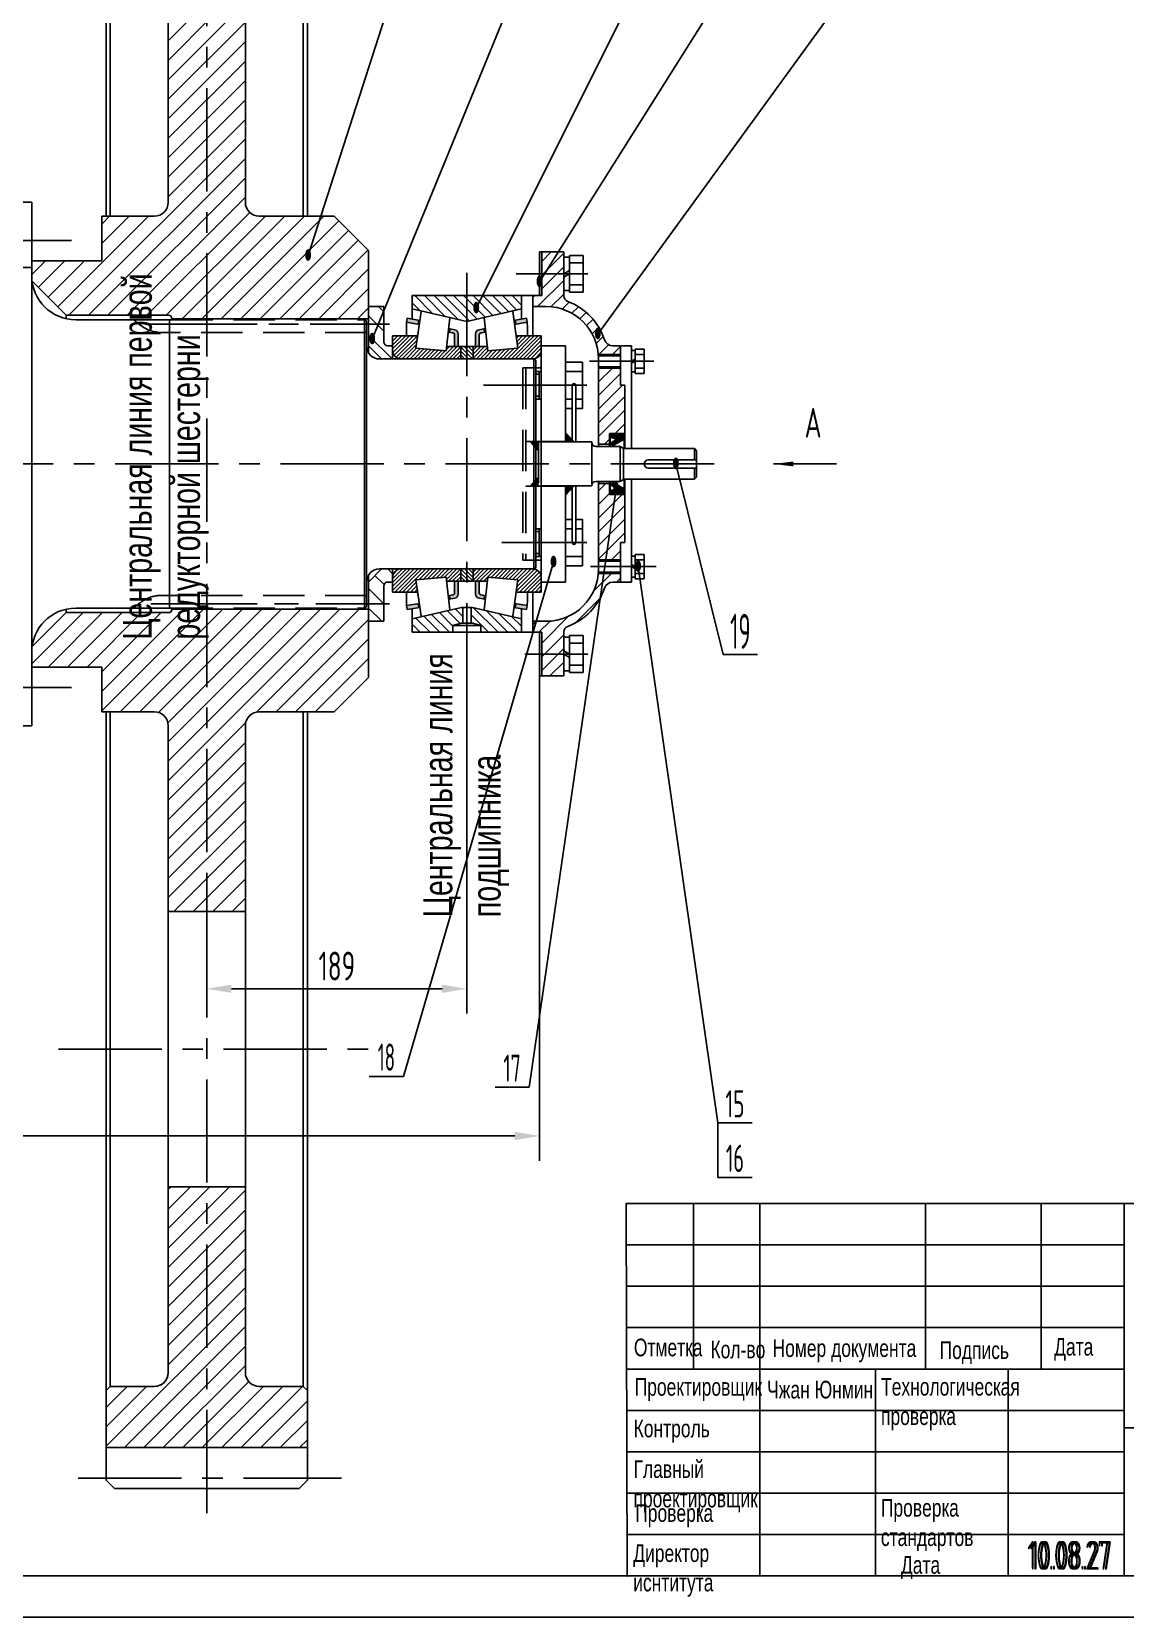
# Model space of a CAD drawing. Header units: millimetres. Extents: x 0 to 2520, y -69 to 1782.
# Drawn here: x 975 to 1769, y 0 to 1152 of the extents above; entities that cross this region are included whole.
import ezdxf
from ezdxf.enums import TextEntityAlignment as Align

# ---------------------------------------------------------------- set-up
doc = ezdxf.new("R2010")
doc.units = ezdxf.units.MM
doc.header["$LTSCALE"] = 60
for name, pattern in [('F', [0.75, 0.5, -0.25]), ('G', [2, 1.25, -0.25, 0.25, -0.25]), ('K', [2.5, 1.25, -0.25, 0.25, -0.25, 0.25, -0.25])]:
    doc.linetypes.add(name, pattern=pattern)
for name, color, linetype in [('01', 7, 'Continuous'), ('02', 1, 'Continuous'), ('04', 2, 'F'), ('05', 4, 'G'), ('07', 6, 'K'), ('08', 1, 'Continuous'), ('11', 3, 'Continuous'), ('THICK', 7, 'Continuous')]:
    doc.layers.add(name, color=color, linetype=linetype)
doc.styles.get("Standard").update_dxf_attribs({"font": 'isocp', "width": 0.707, "bigfont": 'intecad.shx'})
doc.dimstyles.new('INTE', dxfattribs={"dimscale": 6, "dimtxt": 3.5, "dimasz": 3, "dimexe": 3, "dimexo": 0, "dimgap": 1, "dimtad": 1, "dimdec": 3, "dimdsep": 46, "dimtxsty": 'Standard', "dimcen": 0, "dimclrd": 1, "dimclre": 1, "dimclrt": 3, "dimadec": 3, "dimazin": 2, "dimtfac": 1, "dimtdec": 3, "dimtmove": 0, "dimatfit": 0, "dimfxl": 0, "dimarcsym": 0})
pattern_1 = [(45, (-26.1794, 98.1076), (-4.490128, 4.490128), []), (45, (-26.7406, 98.669), (-4.490128, 4.490128), []), (45, (-27.302, 99.23), (-4.490128, 4.490128), []), (45, (-28.986, 100.914), (-4.490128, 4.490128), [])]
pattern_2 = [(135, (0, 0), (-3.535534, -3.535534), [])]
pattern_3 = [(45, (0, 0), (-7.07107, 7.07107), [])]

# ---------------------------------------------------------------- blocks, each defined once
blk = doc.blocks.new('*U1')
at = {"layer": '01'}
for p, q in [((-7.7, 2.6), (-7.7, 0)), ((0, 2.6), (-7.7, 2.6)), ((-7.7, 0), (0, 0)), ((0, 0), (-1.5, 2.6)), ((0, 2.6), (1.5, 0)), ((0, 2.6), (7.7, 2.6)), ((7.7, 0), (0, 0)), ((7.7, 2.6), (7.7, 0))]:
    blk.add_line(p, q, dxfattribs=at)
at = {"layer": '05'}
blk.add_line((0, 4.7), (0, -2.1), dxfattribs=at)
blk = doc.blocks.new('*U2', base_point=(1428.9, 814.2))
at = {"layer": '01'}
for p, q in [((1428.9, 818.2), (1413, 818.2)), ((1428.9, 810.2), (1413, 810.2))]:
    blk.add_line(p, q, dxfattribs=at)
at = {"layer": '02'}
for p, q in [((1428.9, 819.2), (1413, 819.2)), ((1428.9, 809.2), (1413, 809.2))]:
    blk.add_line(p, q, dxfattribs=at)
blk = doc.blocks.new('*U3')
at = {"layer": '01'}
for p, q in [((-12.2, 4.1), (-12.2, 0)), ((0, 4.1), (-12.2, 4.1)), ((-12.2, 0), (0, 0)), ((0, 0), (-2.4, 4.1)), ((0, 4.1), (2.4, 0)), ((0, 4.1), (12.2, 4.1)), ((12.2, 0), (0, 0)), ((12.2, 4.1), (12.2, 0))]:
    blk.add_line(p, q, dxfattribs=at)
at = {"layer": '05'}
blk.add_line((0, 6.2), (0, -2.1), dxfattribs=at)
blk = doc.blocks.new('*D5')
at = {"layer": '08', "color": 1, "lineweight": -2}
for p, q in [((1291.2, 710.7), (1291.2, 438.5)), ((1102.3, 531.9), (1102.3, 438.5)), ((1120.3, 456.5), (1273.2, 456.5))]:
    blk.add_line(p, q, dxfattribs=at)
at = {"layer": '08', "color": 1}
for points in [[(1120.3, 459.5), (1120.3, 453.5), (1102.3, 456.5)], [(1273.2, 459.5), (1273.2, 453.5), (1291.2, 456.5)]]:
    blk.add_solid(points, dxfattribs=at)
at = {"layer": 'Defpoints', "color": 0}
for p in [(1291.2, 710.7), (1102.3, 531.9), (1291.2, 456.5)]:
    blk.add_point(p, dxfattribs=at)
at = {"layer": '08', "color": 3, "insert": (1196.8, 473), "char_height": 21, "attachment_point": 5}
blk.add_mtext('189', dxfattribs=at)
blk = doc.blocks.new('*D26')
at = {"layer": '08', "color": 1, "lineweight": -2}
for p, q in [((1343.9, 691.8), (1343.9, 331.6)), ((508.9, 682.6), (508.9, 331.6)), ((526.9, 349.6), (1325.9, 349.6))]:
    blk.add_line(p, q, dxfattribs=at)
at = {"layer": '08', "color": 1}
for points in [[(526.9, 352.6), (526.9, 346.6), (508.9, 349.6)], [(1325.9, 352.6), (1325.9, 346.6), (1343.9, 349.6)]]:
    blk.add_solid(points, dxfattribs=at)
at = {"layer": 'Defpoints', "color": 0}
for p in [(1343.9, 691.8), (508.9, 682.6), (1343.9, 349.6)]:
    blk.add_point(p, dxfattribs=at)
at = {"layer": '08', "color": 3, "insert": (926.4, 366.1), "char_height": 21, "attachment_point": 5}
blk.add_mtext('835.02', dxfattribs=at)
blk = doc.blocks.new('*U41')
at = {"layer": '01'}
blk.add_lwpolyline([(25, 5), (415, 5)], dxfattribs=at)
at = {"layer": '02'}
blk.add_lwpolyline([(0, 0), (420, 0)], dxfattribs=at)

msp = doc.modelspace()

# ---------------------------------------------------------------- hatches: boundary and pattern name
at = {"layer": '02', "linetype": 'Continuous'}
h = msp.add_hatch(dxfattribs=at)
h.set_pattern_fill('_USER', color=1, scale=7, angle=45, style=0, pattern_type=0)
h.set_pattern_definition([(45, (-26.1794, 98.1076), (-4.949747, 4.949747), [])])
h.paths.add_polyline_path([(1361.5041, 991.7158), (1345.5041, 991.7158), (1345.5041, 959.9658), (1339.1041, 959.9658), (1339.1041, 952.0158), (1345.5041, 952.0158), (1348.8041, 952.0158, -0.388969345), (1386.6606, 917.3158), (1402.7041, 917.3158), (1402.7041, 923.4658), (1397.2458, 923.4658, -0.323835897), (1391.0719, 927.9329, 0.227311522), (1364.4246, 955.6841, -0.312663619), (1361.5041, 959.8978)])
h.paths.add_polyline_path([(1405.8041, 893.8113), (1405.8041, 894.8658), (1402.7041, 894.8658), (1402.7041, 907.3158), (1386.8041, 907.3158), (1386.8041, 852.0158), (1394.8041, 852.0158), (1394.8041, 859.9158), (1405.8041, 859.9158)])
h.paths.add_polyline_path([(1405.8041, 815.5158), (1394.8041, 815.5158), (1394.8041, 823.4158), (1386.8041, 823.4158), (1386.8041, 797.1927), (1386.8041, 768.1158), (1402.7041, 768.1158), (1402.7041, 780.5658), (1405.8041, 780.5658)])
h.paths.add_polyline_path([(1391.0719, 747.4986, -0.323835897), (1397.2458, 751.9658), (1402.7041, 751.9658), (1402.7041, 758.1158), (1386.6606, 758.1158, -0.388969345), (1348.8041, 723.4158), (1345.5041, 723.4158), (1339.1041, 723.4158), (1339.1041, 715.4658), (1345.5041, 715.4658), (1345.5041, 683.7158), (1361.5041, 683.7158), (1361.5041, 715.5337, -0.312663619), (1364.4246, 719.7474, 0.227311522)])
h = msp.add_hatch(color=1, dxfattribs=at)
h.paths.add_polyline_path([(1343.9041, 959.9658), (1345.5041, 959.9658), (1345.5041, 975.8068), (1343.9041, 975.8068)])
h.paths.add_polyline_path([(1343.9041, 975.8158), (1345.5041, 975.8158), (1345.5041, 991.7158), (1343.9041, 991.7158)])
h.paths.add_polyline_path([(1343.9041, 683.7158), (1345.5041, 683.7158), (1345.5041, 699.6158), (1343.9041, 699.6158)])
h.paths.add_polyline_path([(1345.5041, 715.4658), (1343.9041, 715.4658), (1343.9041, 699.6158), (1345.5041, 699.6158)])
msp.add_hatch(color=1, dxfattribs=at).paths.add_polyline_path([(1343.9041, 975.8158), (1345.5041, 975.8158), (1345.5041, 991.7158), (1343.9041, 991.7158)])
h = msp.add_hatch(dxfattribs=at)
h.set_pattern_fill('_USER', color=1, scale=10, angle=135, style=0, pattern_type=0)
h.set_pattern_definition([(135, (-26.179, 98.108), (-7.07107, -7.07107), [])])
h.paths.add_polyline_path([(1219.7742, 923.4658), (1229.2742, 913.9658), (1237.2742, 913.9658), (1237.2742, 923.4658), (1233.8742, 923.4658, -0.414213562), (1230.8742, 926.4658), (1230.8742, 939.3158), (1219.7742, 939.3158)])
h.paths.add_polyline_path([(1219.7742, 939.3158), (1230.8742, 939.3158), (1230.8742, 952.0158), (1219.7742, 952.0158)])
h.paths.add_polyline_path([(1230.8742, 748.9658, -0.414213562), (1233.8742, 751.9658), (1237.2742, 751.9658), (1237.2742, 761.4658), (1229.2742, 761.4658), (1219.7742, 751.9658), (1219.7742, 736.1158), (1230.8742, 736.1158)])
h.paths.add_polyline_path([(1230.8742, 736.1158), (1219.7742, 736.1158), (1219.7742, 723.4158), (1230.8742, 723.4158)])
at = {"layer": '02'}
h = msp.add_hatch(color=256, dxfattribs=at)
h.paths.add_polyline_path([(1247.4587, 734.855), (1247.9423, 731.8937), (1256.2114, 733.3247), (1255.8049, 736.2979)])
h.paths.add_polyline_path([(1334.5562, 731.8937), (1335.0398, 734.855), (1326.6936, 736.2979), (1326.2871, 733.3247)])
h.paths.add_polyline_path([(1335.0398, 940.5765), (1334.5562, 943.5379), (1326.2871, 942.1068), (1326.6936, 939.1337)])
h.paths.add_polyline_path([(1247.9423, 943.5379), (1247.4587, 940.5765), (1255.8049, 939.1337), (1256.2114, 942.1068)])
h.paths.add_polyline_path([(1284.932, 932.2603, 0.364624563), (1282.4462, 935.2159), (1278.8695, 935.8381), (1278.462, 933.3112), (1281.0307, 932.8969, -0.368121241), (1282.2918, 931.416), (1282.2918, 922.9767), (1284.932, 922.9767)])
h.paths.add_polyline_path([(1297.5664, 922.9767), (1300.2066, 922.9767), (1300.2066, 931.416, -0.368121241), (1301.4678, 932.8969), (1304.0365, 933.3112), (1303.629, 935.8381), (1300.0523, 935.2159, 0.364624563), (1297.5664, 932.2603)])
h.paths.add_polyline_path([(1284.932, 743.1712), (1284.932, 752.4549), (1282.2918, 752.4549), (1282.2918, 744.0155, -0.368121241), (1281.0307, 742.5346), (1278.462, 742.1204), (1278.8695, 739.5935), (1282.4462, 740.2156, 0.364624563)])
h.paths.add_polyline_path([(1300.2066, 744.0155), (1300.2066, 752.4549), (1297.5664, 752.4549), (1297.5664, 743.1712, 0.364624563), (1300.0523, 740.2156), (1303.629, 739.5935), (1304.0365, 742.1204), (1301.4678, 742.5346, -0.368121241)])
at = {"layer": '02', "linetype": 'Continuous'}
h = msp.add_hatch(dxfattribs=at)
h.set_pattern_fill('_USER', color=1, scale=2, angle=45, style=0, pattern_type=0)
h.set_pattern_definition([(45, (-592.7856, 98.1076), (-1.4142136, 1.4142136), [])])
h.paths.add_polyline_path([(1286.8092, 913.9158), (1286.8092, 922.9767), (1276.485, 922.9767), (1276.1544, 919.9531), (1254.2042, 921.7847), (1255.491, 930.7383), (1237.2742, 930.7383), (1237.2742, 920.3158, 0.414213562), (1243.6742, 913.9158)])
h.paths.add_polyline_path([(1338.7242, 913.9158, 0.414213562), (1345.2242, 920.4158), (1345.2242, 923.4533), (1345.2242, 930.7383), (1327.0075, 930.7383), (1328.2943, 921.7847), (1306.344, 919.9531), (1306.0135, 922.9767), (1295.6892, 922.9767), (1295.6892, 913.9158)])
h.paths.add_polyline_path([(1276.1544, 755.4784), (1276.485, 752.4549), (1286.8092, 752.4549), (1286.8092, 761.5158), (1243.6742, 761.5158, 0.414213562), (1237.2742, 755.1158), (1237.2742, 744.6933), (1255.491, 744.6933), (1254.2042, 753.6468)])
h.paths.add_polyline_path([(1328.2943, 753.6468), (1327.0075, 744.6933), (1345.2242, 744.6933), (1345.2242, 755.0158, 0.414213562), (1338.7242, 761.5158), (1295.6892, 761.5158), (1295.6892, 752.4549), (1306.0135, 752.4549), (1306.344, 755.4784)])
h = msp.add_hatch(dxfattribs=at)
h.set_pattern_fill('_USER', color=1, scale=2, angle=135, style=0, pattern_type=0)
h.set_pattern_definition([(135, (855.7295, -289.6998), (-1.4142136, -1.4142136), [])])
h.paths.add_polyline_path([(1286.8092, 922.9767), (1286.8092, 913.9158), (1295.6892, 913.9158), (1295.6892, 922.9767)])
h.paths.add_polyline_path([(1295.6892, 752.4549), (1295.6892, 761.5158), (1286.8092, 761.5158), (1286.8092, 752.4549)])
h = msp.add_hatch(color=1, dxfattribs=at)
h.paths.add_polyline_path([(1343.2242, 853.9658), (1341.2742, 853.9658), (1341.2742, 849.3419), (1343.2242, 847.3158)])
h.paths.add_polyline_path([(1341.2742, 853.9658), (1339.7742, 853.9658), (1339.7742, 850.9005), (1341.2742, 849.3419)])
h.paths.add_polyline_path([(1339.7742, 850.9005), (1339.7742, 853.9658), (1336.8242, 853.9658)])
h = msp.add_hatch(color=1, dxfattribs=at)
h.paths.add_polyline_path([(1362.7468, 853.717), (1364.6968, 853.717), (1364.6968, 858.3408), (1362.7468, 860.367)])
h.paths.add_polyline_path([(1364.6968, 853.717), (1366.1968, 853.717), (1366.1968, 856.7822), (1364.6968, 858.3408)])
h.paths.add_polyline_path([(1366.1968, 856.7822), (1366.1968, 853.717), (1369.1468, 853.717)])
h = msp.add_hatch(dxfattribs=at)
h.set_pattern_fill('PLASTI', color=1, angle=45, style=0)
h.set_pattern_definition(pattern_1)
h.paths.add_polyline_path([(1394.8041, 859.9158), (1394.8041, 850.4158), (1395.3196, 850.4158), (1395.3196, 859.2698), (1405.3307, 859.2698), (1405.3307, 855.8253), (1405.3307, 848.8575, 0.037404258), (1405.5541, 848.8408), (1405.8041, 848.8408), (1405.8041, 859.9158)])
at = {"layer": '02'}
h = msp.add_hatch(dxfattribs=at)
h.set_pattern_fill('ANSI31', color=256, scale=0.726, style=0)
h.set_pattern_definition([(45, (383.90045, 335.88601), (-0.0641699404, 0.0641699404), [])])
h.paths.add_polyline_path([(1400.0171, 855.8253), (1395.3196, 852.5664), (1396.8129, 850.8777), (1405.3307, 855.8253), (1405.3307, 859.2698), (1395.3196, 859.2698), (1395.3196, 857.0607)])
at = {"layer": '02', "linetype": 'Continuous'}
h = msp.add_hatch(color=1, dxfattribs=at)
h.paths.add_polyline_path([(1343.2242, 821.4658), (1341.2742, 821.4658), (1341.2742, 826.0896), (1343.2242, 828.1158)])
h.paths.add_polyline_path([(1341.2742, 821.4658), (1339.7742, 821.4658), (1339.7742, 824.531), (1341.2742, 826.0896)])
h.paths.add_polyline_path([(1339.7742, 824.531), (1339.7742, 821.4658), (1336.8242, 821.4658)])
h = msp.add_hatch(color=1, dxfattribs=at)
h.paths.add_polyline_path([(1362.7468, 821.7145), (1364.6968, 821.7145), (1364.6968, 817.0907), (1362.7468, 815.0645)])
h.paths.add_polyline_path([(1364.6968, 821.7145), (1366.1968, 821.7145), (1366.1968, 818.6493), (1364.6968, 817.0907)])
h.paths.add_polyline_path([(1366.1968, 818.6493), (1366.1968, 821.7145), (1369.1468, 821.7145)])
h = msp.add_hatch(dxfattribs=at)
h.set_pattern_fill('PLASTI', color=1, angle=45, style=0)
h.set_pattern_definition(pattern_1)
h.paths.add_polyline_path([(1405.3307, 816.1617), (1395.3196, 816.1617), (1395.3196, 825.0158), (1394.8041, 825.0158), (1394.8041, 815.5158), (1405.8041, 815.5158), (1405.8041, 826.5908), (1405.5541, 826.5908, 0.037404258), (1405.3307, 826.574)])
at = {"layer": '02'}
h = msp.add_hatch(dxfattribs=at)
h.set_pattern_fill('ANSI31', color=256, scale=0.726, style=0)
h.set_pattern_definition([(315, (383.90045, 1339.54553), (-0.0641699404, -0.0641699404), [])])
h.paths.add_polyline_path([(1400.0171, 819.6062), (1395.3196, 822.8651), (1396.8129, 824.5538), (1405.3307, 819.6062), (1405.3307, 816.1617), (1395.3196, 816.1617), (1395.3196, 818.3709)])
at = {"layer": '11', "linetype": 'Continuous'}
h = msp.add_hatch(dxfattribs=at)
h.set_pattern_fill('_USER', color=3, scale=10, angle=45, style=0, pattern_type=0)
h.set_pattern_definition(pattern_3)
h.paths.add_polyline_path([(1102.3242, 1552.1568), (1102.3242, 1362.7158), (1130.3742, 1362.7158), (1130.3742, 1497.7158, -0.414213562), (1140.3742, 1507.7158), (1172.3742, 1507.7158), (1175.3742, 1510.7158), (1175.3742, 1552.1568)])
h.paths.add_polyline_path([(1074.2742, 1497.7158), (1074.2742, 1362.7158), (1102.3242, 1362.7158), (1102.3242, 1552.1568), (1029.2742, 1552.1568), (1029.2742, 1510.7158), (1032.2742, 1507.7158), (1064.2742, 1507.7158, -0.414213562)])
h.paths.add_polyline_path([(1102.3242, 1162.7158), (1074.2742, 1162.7158), (1074.2742, 1027.7158, -0.414213562), (1064.2742, 1017.7158), (1026.0742, 1017.7158), (1026.0742, 985.2158), (975.2742, 985.2158), (975.2742, 974.4658, 0.031802552), (975.5326, 970.4074), (1000.2742, 945.6658), (1074.8742, 945.6658, -0.414213562), (1076.8742, 943.6658), (1076.8742, 943.1768), (1102.3242, 943.1768)])
h.paths.add_polyline_path([(1102.3242, 943.1768), (1219.7742, 943.1768), (1219.7742, 992.7158), (1194.7742, 1017.7158), (1140.3742, 1017.7158, -0.414213562), (1130.3742, 1027.7158), (1130.3742, 1162.7158), (1102.3242, 1162.7158)])
h.paths.add_polyline_path([(1172.3797, 984.5371), (1179.9652, 984.5371), (1179.9652, 994.3833), (1172.3797, 994.3833)], flags=24)
h = msp.add_hatch(dxfattribs=at)
h.set_pattern_fill('_USER', color=3, scale=5, angle=135, style=0, pattern_type=0)
h.set_pattern_definition(pattern_2)
h.paths.add_polyline_path([(1251.4417, 959.9508), (1251.4417, 950.2946), (1291.2492, 941.266), (1291.2492, 959.9508)])
h.paths.add_polyline_path([(1330.8167, 950.2946), (1330.8167, 959.9508), (1291.2492, 959.9508), (1291.2492, 941.266)])
h.paths.add_polyline_path([(1294.4476, 946.3572), (1302.0331, 946.3572), (1302.0331, 956.2034), (1294.4476, 956.2034)], flags=24)
h = msp.add_hatch(dxfattribs=at)
h.set_pattern_fill('_USER', color=3, scale=10, angle=45, style=0, pattern_type=0)
h.set_pattern_definition(pattern_3)
h.paths.add_polyline_path([(1102.3242, 732.2548), (1076.8742, 732.2548), (1076.8742, 731.7658, -0.414213562), (1074.8742, 729.7658), (1000.2742, 729.7658), (975.5326, 705.0242, 0.031802552), (975.2742, 700.9658), (975.2742, 690.2158), (1026.0742, 690.2158), (1026.0742, 657.7158), (1064.2742, 657.7158, -0.414213562), (1074.2742, 647.7158), (1074.2742, 512.7158), (1102.3242, 512.7158)])
h.paths.add_polyline_path([(1140.3742, 657.7158), (1194.7742, 657.7158), (1219.7742, 682.7158), (1219.7742, 732.2548), (1102.3242, 732.2548), (1102.3242, 512.7158), (1130.3742, 512.7158), (1130.3742, 647.7158, -0.414213562)])
h.paths.add_polyline_path([(1102.3242, 123.2748), (1175.3742, 123.2748), (1175.3742, 164.7158), (1172.3742, 167.7158), (1140.3742, 167.7158, -0.414213562), (1130.3742, 177.7158), (1130.3742, 312.7158), (1102.3242, 312.7158)])
h.paths.add_polyline_path([(1102.3242, 312.7158), (1074.2742, 312.7158), (1074.2742, 177.7158, -0.414213562), (1064.2742, 167.7158), (1032.2742, 167.7158), (1029.2742, 164.7158), (1029.2742, 123.2748), (1102.3242, 123.2748)])
h = msp.add_hatch(dxfattribs=at)
h.set_pattern_fill('_USER', color=3, scale=5, angle=135, style=0, pattern_type=0)
h.set_pattern_definition(pattern_2)
h.paths.add_polyline_path([(1251.4417, 725.137), (1251.4417, 715.4808), (1281.111, 715.4808), (1281.111, 720.4434), (1287.2018, 722.1625), (1288.2492, 722.1625), (1288.2492, 733.5144), (1287.2361, 733.5148)])
h.paths.add_polyline_path([(1295.2624, 733.512), (1294.2492, 733.5123), (1294.2492, 722.1625), (1295.2967, 722.1625), (1301.3875, 720.4434), (1301.3875, 715.4808), (1330.8167, 715.4808), (1330.8167, 725.137)])

# ---------------------------------------------------------------- linework, layer by layer
for p, q in [((721.2742, 1027.9658), (975.2742, 1027.9658)), ((975.2742, 1027.9658), (975.2742, 647.4658)), ((1251.4417, 959.9508), (1330.8167, 959.9508)), ((1251.4417, 959.9508), (1251.4417, 943.3623)), ((1330.8167, 959.9508), (1330.8167, 943.3208)), ((1219.7742, 952.0158), (1230.8742, 952.0158)), ((1230.8742, 952.0158), (1230.8742, 926.4658)), ((1251.4417, 950.2946), (1291.2492, 941.266)), ((1258.0233, 948.359), (1254.2042, 921.7847)), ((1330.8167, 950.2946), (1291.2492, 941.266)), ((1324.4695, 948.3983), (1328.2943, 921.7847)), ((1007.2742, 942.4658), (1076.8742, 942.4658)), ((1216.7742, 942.4658), (1216.7742, 732.9658)), ((1216.7742, 942.4658), (1218.2742, 941.5997)), ((1218.2742, 941.5997), (1218.2742, 733.8318)), ((1247.9423, 943.5379), (1257.1026, 941.9526)), ((1276.1544, 919.9531), (1278.7754, 943.9289)), ((1277.6294, 933.4454), (1281.0307, 932.8969)), ((1277.9092, 936.0051), (1282.4462, 935.2159)), ((1278.8695, 935.8381), (1278.462, 933.3112)), ((1304.5893, 936.0051), (1300.0523, 935.2159)), ((1304.8691, 933.4454), (1301.4678, 932.8969)), ((1303.629, 935.8381), (1304.0365, 933.3112)), ((1306.344, 919.9531), (1303.7215, 943.9438)), ((1334.5562, 943.5379), (1325.3959, 941.9526)), ((1219.7742, 923.4658), (1229.2742, 913.9658)), ((1233.8742, 923.4658), (1237.2742, 923.4658)), ((1255.491, 930.7383), (1237.2742, 930.7383)), ((1237.2742, 923.4658), (1237.2742, 913.9658)), ((1254.2042, 921.7847), (1276.1544, 919.9531)), ((1276.485, 922.9767), (1306.0135, 922.9767)), ((1282.2918, 931.416), (1282.2918, 922.9767)), ((1284.932, 932.2603), (1284.932, 922.9767)), ((1286.8092, 922.9767), (1286.8092, 913.9658)), ((1295.6892, 922.9767), (1295.6892, 913.9658)), ((1297.5664, 932.2603), (1297.5664, 922.9767)), ((1300.2066, 931.416), (1300.2066, 922.9767)), ((1328.2943, 921.7847), (1306.344, 919.9531)), ((1327.0075, 930.7383), (1345.2242, 930.7383)), ((1227.7742, 913.9658), (1339.7742, 913.9658)), ((1237.2742, 913.9658), (1229.2742, 913.9658)), ((1339.7742, 913.9658), (1339.7742, 761.4658)), ((1339.7742, 913.9658), (1341.2742, 913.0997)), ((1341.2742, 913.0997), (1341.2742, 762.3318)), ((1219.7742, 751.9658), (1229.2742, 761.4658)), ((1227.7742, 761.4658), (1339.7742, 761.4658)), ((1237.2742, 761.4658), (1237.2742, 751.9658)), ((1286.8092, 752.4549), (1286.8092, 761.4658)), ((1295.6892, 752.4549), (1295.6892, 761.4658)), ((1339.7742, 761.4658), (1341.2742, 762.3318)), ((1230.8742, 748.9658), (1230.8742, 723.4158)), ((1233.8742, 751.9658), (1237.2742, 751.9658)), ((1237.2742, 744.6933), (1237.2742, 755.1158)), ((1254.2042, 753.6468), (1276.1544, 755.4784)), ((1258.0165, 727.1198), (1254.2042, 753.6468)), ((1276.1544, 755.4784), (1278.7582, 731.6593)), ((1276.485, 752.4549), (1306.0135, 752.4549)), ((1282.2918, 744.0155), (1282.2918, 752.4549)), ((1284.932, 743.1712), (1284.932, 752.4549)), ((1297.5664, 743.1712), (1297.5664, 752.4549)), ((1300.2066, 744.0155), (1300.2066, 752.4549)), ((1306.344, 755.4784), (1303.7387, 731.6458)), ((1328.2943, 753.6468), (1306.344, 755.4784)), ((1324.4762, 727.08), (1328.2943, 753.6468)), ((1255.491, 744.6933), (1237.2742, 744.6933)), ((1277.6294, 741.9861), (1281.0307, 742.5346)), ((1277.9092, 739.4264), (1282.4462, 740.2156)), ((1278.8695, 739.5935), (1278.462, 742.1204)), ((1304.5893, 739.4264), (1300.0523, 740.2156)), ((1304.8691, 741.9861), (1301.4678, 742.5346)), ((1303.629, 739.5935), (1304.0365, 742.1204)), ((1327.0075, 744.6933), (1345.2242, 744.6933)), ((1007.2742, 732.9658), (1076.8742, 732.9658)), ((1216.7742, 732.9658), (1218.2742, 733.8318)), ((1247.9423, 731.8937), (1257.1026, 733.479)), ((1251.4417, 725.137), (1287.2361, 733.5148)), ((1251.4417, 715.4808), (1251.4417, 732.0692)), ((1287.2361, 733.5148), (1295.2624, 733.512)), ((1288.2492, 722.1625), (1288.2492, 733.5144)), ((1294.2492, 722.1625), (1294.2492, 733.5123)), ((1330.8167, 725.137), (1295.2624, 733.512)), ((1334.5562, 731.8937), (1325.3959, 733.479)), ((1330.8167, 715.4808), (1330.8167, 732.1108)), ((1219.7742, 723.4158), (1230.8742, 723.4158)), ((1251.4417, 715.4808), (1330.8167, 715.4808)), ((1251.4417, 715.4808), (1330.8167, 715.4808)), ((1251.4417, 715.4808), (1330.8167, 715.4808)), ((1281.111, 720.4434), (1287.2018, 722.1625)), ((1281.111, 720.4434), (1301.3875, 720.4434)), ((1281.111, 715.5283), (1281.111, 720.4434)), ((1287.2018, 722.1625), (1295.2967, 722.1625)), ((1295.2967, 722.1625), (1301.3875, 720.4434)), ((1301.3875, 715.5283), (1301.3875, 720.4434)), ((721.2742, 647.4658), (975.2742, 647.4658))]:
    msp.add_line(p, q)
for centre, radius, start, end in [((1007.2742, 974.4658), 32, 180, 270), ((1280.7918, 931.416), 1.5, 0, 80.8389319), ((1281.932, 932.2603), 3, 0, 80.1323911), ((1300.5664, 932.2603), 3, 99.8676089, 180), ((1301.7066, 931.416), 1.5, 99.1610681, 180), ((1227.7742, 923.4658), 9.5, 180, 270), ((1233.8742, 926.4658), 3, 180, 270), ((1243.6742, 920.3158), 6.4, 180, 262.8333566), ((1338.7242, 920.4158), 6.5, 277.1112303, 0), ((1227.7742, 751.9658), 9.5, 90, 180), ((1243.6742, 755.1158), 6.4, 97.1666434, 180), ((1338.8242, 755.1158), 6.4, 360, 82.8333566), ((1233.8742, 748.9658), 3, 90, 180), ((1280.7918, 744.0155), 1.5, 279.1610681, 0), ((1281.932, 743.1712), 3, 279.8676089, 0), ((1300.5664, 743.1712), 3, 180, 260.1323911), ((1301.7066, 744.0155), 1.5, 180, 260.8389319), ((1007.2742, 700.9658), 32, 90, 180)]:
    msp.add_arc(centre, radius, start, end)
at = {"layer": '01', "color": 7, "linetype": 'Continuous'}
for p, q in [((1029.2742, 1575.8108), (1029.2742, 1017.7158)), ((1175.3742, 1017.7158), (1175.3742, 1575.8108)), ((1074.2742, 1497.7158), (1074.2742, 1027.7158)), ((1130.3742, 1497.7158), (1130.3742, 1027.7158)), ((1026.0742, 985.2158), (1026.0742, 1017.7158)), ((1064.2742, 1017.7158), (1026.0742, 1017.7158)), ((1194.7742, 1017.7158), (1140.3742, 1017.7158)), ((1194.7742, 1017.7158), (1219.7742, 992.7158)), ((1219.7742, 918.3423), (1219.7742, 992.7158)), ((975.2742, 985.2158), (975.2742, 690.2158)), ((975.2742, 985.2158), (1026.0742, 985.2158)), ((1000.2742, 945.6658), (1074.8742, 945.6658)), ((1076.8742, 943.6658), (1076.8742, 942.4658)), ((1076.8742, 943.1768), (1219.7742, 943.1768)), ((1247.4587, 940.5765), (1247.3186, 936.7518)), ((1247.3186, 930.7383), (1247.3186, 936.7518)), ((1335.0398, 940.5765), (1335.1799, 936.7518)), ((1335.1799, 930.7383), (1335.1799, 936.7518)), ((1237.2742, 923.4658), (1237.2742, 930.7383)), ((1345.2242, 930.7383), (1345.2242, 744.6933)), ((1345.2242, 923.4533), (1345.2242, 909.0158)), ((1362.7242, 923.4658), (1362.7242, 853.7158)), ((1402.7041, 923.4658), (1397.2458, 923.4658)), ((1395.3196, 859.2698), (1405.3307, 859.2698)), ((1400.0171, 855.8253), (1395.3196, 857.0607)), ((1395.3196, 852.5664), (1400.0171, 855.8253)), ((1405.3307, 855.8253), (1396.8129, 850.8777)), ((1405.3307, 859.2698), (1405.3307, 855.8253)), ((1402.4242, 850.4158), (1404.8041, 849.0417)), ((1362.7242, 821.7158), (1362.7242, 751.9658)), ((1394.8041, 815.5158), (1394.8041, 825.0158)), ((1395.3196, 822.8651), (1400.0171, 819.6062)), ((1400.0171, 819.6062), (1395.3196, 818.3709)), ((1405.3307, 819.6062), (1396.8129, 824.5538)), ((1402.4242, 825.0158), (1404.8041, 826.3898)), ((1395.3196, 816.1617), (1405.3307, 816.1617)), ((1219.7742, 682.7158), (1219.7742, 757.0892)), ((1402.7041, 751.9658), (1397.2458, 751.9658)), ((1247.3186, 744.6933), (1247.3186, 738.6798)), ((1247.4587, 734.855), (1247.3186, 738.6798)), ((1335.0398, 734.855), (1335.1799, 738.6798)), ((1335.1799, 744.6933), (1335.1799, 738.6798)), ((1000.2742, 729.7658), (1074.8742, 729.7658)), ((1076.8742, 732.9658), (1076.8742, 731.7658)), ((1076.8742, 732.2548), (1219.7742, 732.2548)), ((975.2742, 690.2158), (1026.0742, 690.2158)), ((1026.0742, 657.7158), (1026.0742, 690.2158)), ((1219.7742, 682.7158), (1194.7742, 657.7158)), ((1064.2742, 657.7158), (1026.0742, 657.7158)), ((1029.2742, 657.7158), (1029.2742, 99.6208)), ((1194.7742, 657.7158), (1140.3742, 657.7158)), ((1175.3742, 99.6208), (1175.3742, 657.7158)), ((1074.2742, 177.7158), (1074.2742, 647.7158)), ((1130.3742, 177.7158), (1130.3742, 647.7158)), ((1032.2742, 167.7158), (1029.2742, 164.7158)), ((1032.2742, 167.7158), (1064.2742, 167.7158)), ((1140.3742, 167.7158), (1172.3742, 167.7158)), ((1172.3742, 167.7158), (1175.3742, 164.7158)), ((1029.2742, 123.2748), (1175.3742, 123.2748)), ((1035.2742, 93.6208), (1029.2742, 99.6208)), ((1035.2742, 93.6208), (1169.3742, 93.6208)), ((1175.3742, 99.6208), (1169.3742, 93.6208))]:
    msp.add_line(p, q, dxfattribs=at)
at = {"layer": '01'}
for p, q in [((1032.2742, 1507.7158), (1032.2742, 1017.7158)), ((1172.3742, 1507.7158), (1172.3742, 1017.7158)), ((1343.9041, 991.7158), (1361.5041, 991.7158)), ((1343.9041, 959.9658), (1343.9041, 991.7158)), ((1345.5041, 991.7158), (1345.5041, 959.9658)), ((1361.5041, 991.7158), (1361.5041, 959.8978)), ((1375.6041, 989.1818), (1365.6041, 989.1818)), ((1365.6041, 989.1818), (1365.6041, 975.8068)), ((1365.6041, 983.8068), (1375.6041, 983.8068)), ((1375.6041, 975.8068), (1375.6041, 989.1818)), ((1000.2742, 945.6658), (975.2742, 970.6658)), ((1365.6041, 962.4318), (1365.6041, 975.8068)), ((1365.6041, 967.8068), (1375.6041, 967.8068)), ((1375.6041, 975.8068), (1375.6041, 962.4318)), ((1345.5041, 959.9658), (1330.8167, 959.9658)), ((1339.1041, 930.7383), (1339.1041, 959.9658)), ((1375.6041, 962.4318), (1365.6041, 962.4318)), ((1000.2742, 945.6658), (1000.2742, 943.2408)), ((1345.5041, 952.0158), (1339.1041, 952.0158)), ((1345.5041, 952.0158), (1348.8041, 952.0158)), ((1345.2242, 923.4658), (1362.7242, 923.4658)), ((1402.7041, 894.8658), (1402.7041, 923.4658)), ((1375.2242, 911.6308), (1362.7242, 911.6308)), ((1362.7242, 911.6308), (1362.7242, 894.8658)), ((1375.2242, 894.8658), (1375.2242, 911.6308)), ((1386.8041, 914.0158), (1386.8041, 850.4158)), ((1413.4041, 921.2008), (1413.4041, 912.3158)), ((1419.8041, 921.2008), (1413.4041, 921.2008)), ((1413.4041, 917.3158), (1419.8041, 917.3158)), ((1413.4041, 903.4308), (1413.4041, 912.3158)), ((1419.8041, 912.3158), (1419.8041, 921.2008)), ((1419.8041, 912.3158), (1419.8041, 903.4308)), ((1341.2742, 907.5158), (1343.7242, 907.5158)), ((1345.2242, 904.8658), (1341.2742, 904.8658)), ((1343.7242, 904.8658), (1343.7242, 894.8658)), ((1362.7242, 904.8658), (1375.2242, 904.8658)), ((1413.4041, 907.3158), (1419.8041, 907.3158)), ((1419.8041, 903.4308), (1413.4041, 903.4308)), ((1343.7242, 884.8658), (1343.7242, 894.8658)), ((1362.7242, 878.1008), (1362.7242, 894.8658)), ((1367.7242, 894.8658), (1367.7242, 853.7158)), ((1370.2242, 853.7158), (1370.2242, 894.8658)), ((1375.2242, 894.8658), (1375.2242, 878.1008)), ((1405.8041, 894.8658), (1402.7041, 894.8658)), ((1405.8041, 894.8658), (1405.8041, 848.8408)), ((1405.8041, 848.8408), (1405.8041, 893.8113)), ((1345.2242, 884.8658), (1341.2742, 884.8658)), ((1362.7242, 884.8658), (1367.7242, 884.8658)), ((1367.7242, 878.1008), (1362.7242, 878.1008)), ((1370.2242, 884.8658), (1375.2242, 884.8658)), ((1375.2242, 878.1008), (1370.2242, 878.1008)), ((1362.7242, 853.7158), (1381.8242, 853.7158)), ((1381.8242, 853.7158), (1381.8242, 821.7158)), ((1394.8041, 859.9158), (1405.8041, 859.9158)), ((1394.8041, 850.4158), (1394.8041, 859.9158)), ((1395.3196, 859.2698), (1395.3196, 850.4158)), ((1405.3307, 855.8253), (1405.3307, 848.8575)), ((1384.8242, 850.4158), (1402.4242, 850.4158)), ((1394.8041, 852.0158), (1386.8041, 852.0158)), ((1402.4242, 850.4158), (1402.4242, 825.0158)), ((1404.8041, 849.0417), (1404.8041, 826.3898)), ((1405.5541, 848.8408), (1456.4542, 848.8408)), ((1422.9542, 840.7158), (1457.9542, 840.7158)), ((1456.4542, 848.8408), (1457.9542, 847.3408)), ((1456.4542, 848.8408), (1456.4542, 840.7158)), ((1457.9542, 847.3408), (1457.9542, 828.0908)), ((1422.9542, 834.7158), (1457.9542, 834.7158)), ((1456.4542, 834.7158), (1456.4542, 826.5908)), ((1362.7242, 821.7158), (1381.8242, 821.7158)), ((1367.7242, 821.7158), (1367.7242, 780.5658)), ((1370.2242, 780.5658), (1370.2242, 821.7158)), ((1384.8242, 825.0158), (1402.4242, 825.0158)), ((1386.8041, 825.0158), (1386.8041, 797.1927)), ((1394.8041, 823.4158), (1386.8041, 823.4158)), ((1395.3196, 816.1617), (1395.3196, 825.0158)), ((1405.3307, 816.1617), (1405.3307, 826.574)), ((1405.5541, 826.5908), (1456.4542, 826.5908)), ((1405.8041, 780.5658), (1405.8041, 826.5908)), ((1405.8041, 826.5908), (1405.8041, 781.6202)), ((1456.4542, 826.5908), (1457.9542, 828.0908)), ((1394.8041, 815.5158), (1405.8041, 815.5158)), ((1367.7242, 797.3308), (1362.7242, 797.3308)), ((1375.2242, 797.3308), (1370.2242, 797.3308)), ((1375.2242, 780.5658), (1375.2242, 797.3308)), ((1386.8041, 761.4158), (1386.8041, 797.1927)), ((1345.2242, 790.5658), (1341.2742, 790.5658)), ((1343.7242, 790.5658), (1343.7242, 780.5658)), ((1362.7242, 790.5658), (1367.7242, 790.5658)), ((1370.2242, 790.5658), (1375.2242, 790.5658)), ((1343.7242, 770.5658), (1343.7242, 780.5658)), ((1375.2242, 780.5658), (1375.2242, 763.8008)), ((1402.7041, 780.5658), (1402.7041, 751.9658)), ((1405.8041, 780.5658), (1402.7041, 780.5658)), ((1413.4041, 772.0008), (1413.4041, 763.1158)), ((1419.8041, 772.0008), (1413.4041, 772.0008)), ((1419.8041, 763.1158), (1419.8041, 772.0008)), ((1345.2242, 770.5658), (1341.2742, 770.5658)), ((1341.2742, 767.9158), (1343.7242, 767.9158)), ((1362.7242, 770.5658), (1375.2242, 770.5658)), ((1375.2242, 763.8008), (1362.7242, 763.8008)), ((1413.4041, 768.1158), (1419.8041, 768.1158)), ((1413.4041, 754.2308), (1413.4041, 763.1158)), ((1419.8041, 763.1158), (1419.8041, 754.2308)), ((1345.2242, 751.9658), (1362.7242, 751.9658)), ((1413.4041, 758.1158), (1419.8041, 758.1158)), ((1419.8041, 754.2308), (1413.4041, 754.2308)), ((1339.1041, 744.6933), (1339.1041, 715.4658)), ((1000.2742, 729.7658), (975.2742, 704.7658)), ((1000.2742, 732.1908), (1000.2742, 729.7658)), ((1345.5041, 715.4658), (1330.8167, 715.4658)), ((1345.2242, 723.4158), (1339.1041, 723.4158)), ((1345.5041, 723.4158), (1339.1041, 723.4158)), ((1343.9041, 715.4658), (1343.9041, 683.7158)), ((1345.5041, 723.4158), (1348.8041, 723.4158)), ((1345.5041, 683.7158), (1345.5041, 715.4658)), ((1361.5041, 683.7158), (1361.5041, 715.5337)), ((1365.6041, 712.9998), (1365.6041, 699.6248)), ((1375.6041, 712.9998), (1365.6041, 712.9998)), ((1365.6041, 707.6248), (1375.6041, 707.6248)), ((1375.6041, 699.6248), (1375.6041, 712.9998)), ((1365.6041, 686.2498), (1365.6041, 699.6248)), ((1365.6041, 691.6248), (1375.6041, 691.6248)), ((1375.6041, 699.6248), (1375.6041, 686.2498)), ((1343.9041, 683.7158), (1361.5041, 683.7158)), ((1375.6041, 686.2498), (1365.6041, 686.2498)), ((1032.2742, 167.7158), (1032.2742, 657.7158)), ((1172.3742, 167.7158), (1172.3742, 657.7158)), ((1130.3742, 512.7158), (1074.2742, 512.7158)), ((1130.3742, 312.7158), (1074.2742, 312.7158))]:
    msp.add_line(p, q, dxfattribs=at)
at = {"layer": '01', "color": 7, "linetype": 'Continuous'}
for centre, radius, start, end in [((1064.2742, 1027.7158), 10, 270, 0), ((1140.3742, 1027.7158), 10, 180, 270), ((1074.8742, 943.6658), 2, 0, 90), ((1074.8742, 731.7658), 2, 270, 0), ((1064.2742, 647.7158), 10, 0, 90), ((1140.3742, 647.7158), 10, 90, 180), ((1064.2742, 177.7158), 10, 270, 0), ((1140.3742, 177.7158), 10, 180, 270)]:
    msp.add_arc(centre, radius, start, end, dxfattribs=at)
at = {"layer": '01'}
for centre, radius, start, end in [((1366.0041, 959.8978), 4.5, 180, 249.4502595), ((1348.8041, 914.0158), 38, 0, 90), ((1348.8041, 914.0158), 44.5, 18.224741, 69.4502595), ((1397.2458, 929.9658), 6.5, 198.224741, 270), ((1343.7242, 909.0158), 1.5, 270, 0), ((1368.9742, 894.8658), 1.25, 0, 180), ((1384.8242, 853.4158), 3, 180, 270), ((1405.5541, 850.3408), 1.5, 240, 270), ((1422.9542, 837.7158), 3, 90, 270), ((1384.8242, 822.0158), 3, 90, 180), ((1405.5541, 825.0908), 1.5, 90, 120), ((1368.9742, 780.5658), 1.25, 180, 0), ((1343.7242, 766.4158), 1.5, 0, 90), ((1348.8041, 761.4158), 38, 270, 360), ((1397.2458, 745.4658), 6.5, 90, 161.775259), ((1348.8041, 761.4158), 44.5, 290.5497405, 341.775259), ((1366.0041, 715.5337), 4.5, 110.5497405, 180)]:
    msp.add_arc(centre, radius, start, end, dxfattribs=at)
at = {"layer": '02'}
for p, q in [((1175.9242, 989.0841), (1296.8011, 1364.2892)), ((1222.4474, 928.3747), (1399.944, 1361.3598)), ((1297.9921, 950.9042), (1503.026, 1361.3598)), ((1343.9041, 969.961), (1590.0962, 1361.3598)), ((1386.2193, 932.0601), (1698.5091, 1361.3598)), ((1341.2742, 902.8658), (1343.7242, 902.8658)), ((1341.2742, 886.8658), (1343.7242, 886.8658)), ((1442.9143, 837.7158), (1477.3518, 699.4014)), ((1559.5104, 837.7158), (1513.9104, 837.7158)), ((1399.5615, 819.9181), (1336.4084, 384.9532)), ((1341.2742, 788.5658), (1343.7242, 788.5658)), ((1341.2742, 772.5658), (1343.7242, 772.5658)), ((1354.1107, 766.4213), (1245.166, 392.9132)), ((1415.4998, 763.1158), (1473.4146, 359.0688)), ((1477.3518, 699.4014), (1502.1518, 699.4014)), ((1245.166, 392.9132), (1220.366, 392.9132)), ((1336.4084, 384.9532), (1311.6084, 384.9532)), ((1473.4146, 359.0688), (1498.2146, 359.0688)), ((1473.4146, 359.0688), (1473.4146, 319.4708)), ((1473.4146, 319.4708), (1498.2146, 319.4708))]:
    msp.add_line(p, q, dxfattribs=at)
at = {"layer": '02', "color": 1, "linetype": 'Continuous'}
for p, q in [((1075.2742, 942.4658), (1075.2742, 732.9658)), ((1247.4587, 940.5765), (1247.9423, 943.5379)), ((1247.4587, 940.5765), (1256.6759, 938.9831)), ((1256.2114, 942.1068), (1255.8049, 939.1337)), ((1335.0398, 940.5765), (1325.8226, 938.9831)), ((1326.2871, 942.1068), (1326.6936, 939.1337)), ((1335.0398, 940.5765), (1334.5562, 943.5379)), ((1336.8242, 853.9658), (1343.2242, 847.3158)), ((1369.1468, 853.717), (1362.7468, 860.367)), ((1336.8242, 821.4658), (1343.2242, 828.1158)), ((1369.1468, 821.7145), (1362.7468, 815.0645)), ((1247.4587, 734.855), (1256.6759, 736.4484)), ((1247.4587, 734.855), (1247.9423, 731.8937)), ((1256.2114, 733.3247), (1255.8049, 736.2979)), ((1335.0398, 734.855), (1325.8226, 736.4484)), ((1326.2871, 733.3247), (1326.6936, 736.2979)), ((1335.0398, 734.855), (1334.5562, 731.8937))]:
    msp.add_line(p, q, dxfattribs=at)
at = {"layer": '02'}
msp.add_lwpolyline([(1528.3104, 837.7158, 3.6, 0, 0), (1513.9104, 837.7158, 0, 0, 0)], format="xyseb", dxfattribs=at)
at = {"layer": '04', "color": 2, "linetype": 'F'}
for p, q in [((721.2742, 980.5158), (975.2742, 980.5158)), ((1218.2742, 933.2158), (1075.2742, 933.2158)), ((1076.8742, 942.4658), (1216.7742, 942.4658)), ((1331.7742, 907.5658), (1341.2742, 907.5658)), ((1331.7742, 907.5658), (1331.7742, 767.8658)), ((1334.0242, 907.5158), (1341.2742, 907.5158)), ((1334.0242, 853.9658), (1362.7242, 853.9658)), ((1343.2242, 853.9658), (1343.2242, 821.4658)), ((1343.2242, 853.7158), (1362.7242, 853.7158)), ((1334.0242, 821.4658), (1362.7242, 821.4658)), ((1345.2242, 821.7158), (1362.7242, 821.7158)), ((1331.7742, 767.8658), (1341.2742, 767.8658)), ((1334.0242, 767.9158), (1341.2742, 767.9158)), ((1218.2742, 742.2158), (1075.2742, 742.2158)), ((1076.8742, 732.9658), (1216.7742, 732.9658))]:
    msp.add_line(p, q, dxfattribs=at)
at = {"layer": '04'}
msp.add_line((1334.0242, 907.5158), (1334.0242, 767.9158), dxfattribs=at)
at = {"layer": '04', "color": 2, "linetype": 'F'}
for points in [[(1049.0415, 942.4658), (1061.8218, 934.3455), (1075.2742, 933.2158)], [(1049.0415, 732.9658), (1061.8218, 741.0861), (1075.2742, 742.2158)]]:
    msp.add_spline(points, degree=3, dxfattribs=at)
at = {"layer": '05'}
for p, q in [((1102.3242, 75.6934), (1102.3242, 1606.6343)), ((1378.6691, 975.8068), (1327.0553, 975.8068)), ((1063.9205, 939.3158), (1235.0776, 939.3158)), ((1426.9543, 912.3158), (1380.3072, 912.3158)), ((1378.2892, 894.8658), (1294.1754, 894.8658)), ((1063.9205, 736.1158), (1235.0776, 736.1158)), ((994.6149, 412.7158), (1219.7742, 412.7158)), ((1008.9277, 101.1158), (1200.2356, 101.1158))]:
    msp.add_line(p, q, dxfattribs=at)
at = {"layer": '05', "color": 4, "linetype": 'G'}
for p, q in [((696.2742, 1000.1258), (1004.1081, 1000.1258)), ((1291.2492, 976.5155), (1291.2492, 710.7009)), ((1379.046, 975.8158), (1329.2707, 975.8158)), ((1057.3577, 939.3158), (1230.8564, 939.3158)), ((1378.3241, 894.8658), (1316.667, 894.8658)), ((435.7834, 837.7158), (1476.55, 837.7158)), ((1378.3241, 780.5658), (1316.667, 780.5658)), ((1428.5733, 763.1158), (1380.8408, 763.1158)), ((1061.6456, 736.1158), (1234.111, 736.1158)), ((1379.046, 699.6158), (1333.2028, 699.6158)), ((696.2742, 675.3058), (1004.1081, 675.3058))]:
    msp.add_line(p, q, dxfattribs=at)
at = {"layer": '07', "color": 6, "linetype": 'K'}
for p, q in [((1410.8041, 923.4658), (1402.7041, 923.4658)), ((1410.8041, 848.8408), (1410.8041, 923.4658)), ((1410.8041, 751.9658), (1410.8041, 826.5908)), ((1410.8041, 751.9658), (1402.7041, 751.9658))]:
    msp.add_line(p, q, dxfattribs=at)
at = {"layer": 'THICK'}
for p, q in [((1406.7241, 300.6137), (1407.5451, 30)), ((1406.7241, 300.6137), (2490, 300.6137)), ((1455.6386, 300.4832), (1455.6386, 300.6137)), ((1455.6542, 180.341), (1455.6542, 300.6137)), ((1503.7633, 30), (1503.7633, 300.6137)), ((1624.036, 180.341), (1624.036, 300.6137)), ((1708.227, 180.341), (1708.227, 300.6137)), ((1768.3634, 30), (1768.3634, 300.6137)), ((1407.5451, 210.4092), (1768.3634, 210.4092)), ((1407.5451, 180.341), (1768.3634, 180.341)), ((1587.9542, 30), (1587.9542, 180.341)), ((1684.1724, 30), (1684.1724, 180.341)), ((1768.3634, 137.7242), (2099.1135, 137.7242)), ((1407.5451, 30), (2490, 30))]:
    msp.add_line(p, q, dxfattribs=at)
at = {"layer": 'THICK', "color": 3}
for p, q in [((1407.5451, 270.5455), (1768.3634, 270.5455)), ((1407.5451, 240.4774), (1768.3634, 240.4774)), ((1407.5451, 150.2728), (1768.3634, 150.2728)), ((1407.5451, 120.2046), (1768.3634, 120.2046)), ((1407.5451, 90.1364), (1768.3634, 90.1364)), ((1407.5451, 60.0682), (1768.3634, 60.0682))]:
    msp.add_line(p, q, dxfattribs=at)
for p in [(1407.5451, 60.0682), (1407.5451, 30)]:
    msp.add_point(p, dxfattribs=at)

# ---------------------------------------------------------------- block references
at = {"layer": '01', "rotation": 90}
for name, p in [('*U3', (1365.6041, 975.8068)), ('*U1', (1413.4041, 912.3158))]:
    msp.add_blockref(name, p, dxfattribs=at)
at = {"layer": '01'}
msp.add_blockref('*U2', (1402.7041, 912.3158), dxfattribs=at)
at = {"layer": '01', "xscale": -1}
for name, p, rotation in [('*U2', (1402.7041, 763.1158), 180.0000000000001), ('*U1', (1413.4041, 763.1158), 90), ('*U3', (1365.6041, 699.6248), 90)]:
    msp.add_blockref(name, p, dxfattribs=dict(at, rotation=rotation))
at = {"layer": '05', "xscale": 6, "yscale": 6, "zscale": 6}
msp.add_blockref('*U41', (0, 0), dxfattribs=at)

# ---------------------------------------------------------------- texts
at = {"layer": '01', "char_height": 12.8226, "attachment_point": 1}
for s, insert in [('{\\fArial|b0|i0|c204|p34;Отметка}', (1412.4558, 202.3974)), ('{\\fArial|b0|i0|c204|p34;Кол-во}', (1468.0634, 200.9223)), ('{\\fArial|b0|i0|c204|p34;Номер документа}', (1513.1063, 201.909)), ('{\\fArial|b0|i0|c204|p34;Подпись}', (1634.3941, 200.4307)), ('{\\fArial|b0|i0|c204|p34;Дата}', (1717.5594, 202.8891)), ('{\\fArial|b0|i0|c204|p34;Проектировщик}', (1413.0201, 173.7554)), ('{\\fArial|b0|i0|c204|p34;Технологическая\\Pпроверка}', (1591.8936, 173.8518)), ('{\\fArial|b0|i0|c204|p34;\\C3;Чжан Юнмин}', (1509.1715, 171.7854)), ('{\\fArial|b0|i0|c204|p34;Контроль}', (1412.2836, 143.5522)), ('{\\fArial|b0|i0|c204|p34;Главный\\Pпроектировщик}', (1412.17, 114.0388)), ('{\\fArial|b0|i0|c204|p34;Проверка}', (1413.4232, 82.1486)), ('{\\fArial|b0|i0|c204|p34;Проверка\\Pстандартов}', (1591.7708, 85.9583)), ('{\\fArial|b0|i0|c204|p34;Директор\\Pиснтитута}', (1411.9728, 53.015)), ('{\\fArial|b0|i0|c204|p34;Дата}', (1606.3394, 44.4444))]:
    msp.add_mtext(s, dxfattribs=dict(at, insert=insert))
at = {"layer": '02', "width": 0.605172}
for p, p2 in [((1173.5242, 985.0841), (1178.3242, 985.0841)), ((1341.5041, 965.961), (1346.3041, 965.961)), ((1295.5921, 946.9042), (1300.3921, 946.9042)), ((1220.0474, 924.3747), (1224.8474, 924.3747)), ((1383.8193, 928.0601), (1388.6193, 928.0601)), ((1440.5143, 833.7158), (1445.3143, 833.7158)), ((1397.1615, 815.9181), (1401.9615, 815.9181)), ((1351.7107, 762.4213), (1356.5107, 762.4213)), ((1413.0998, 759.1158), (1417.8998, 759.1158))]:
    msp.add_text('\\M+5A1F1', height=8, dxfattribs=at).set_placement(p, p2, align=Align.FIT)
at = {"layer": '05', "char_height": 21, "attachment_point": 1, "rotation": 90}
for s, insert in [('{\\fArial|b0|i0|c204|p34;\\C3;Центральная линия первой\\Pредукторной шестерни}', (1041.4466, 710.1208)), ('{\\fArial|b0|i0|c204|p34;\\C3;Центральная линия\\Pподшипника}', (1259.6323, 508.5068))]:
    msp.add_mtext(s, dxfattribs=dict(at, insert=insert))
at = {"layer": '11', "width": 0.707}
msp.add_text('A', height=21.6, dxfattribs=at).set_placement((1536.3875, 850.3437), align=Align.BOTTOM_LEFT)
at = {"layer": '11'}
for s, height, width, p, p2 in [('19', 25.45584, 0.521171, (1482.3118, 703.4014), (1497.1918, 703.4014)), ('18', 19.79899, 0.606, (1226.4669, 396.9132), (1239.065, 396.9132)), ('17', 19.79899, 0.606, (1317.7093, 388.9532), (1330.3074, 388.9532)), ('15', 19.79899, 0.647779, (1478.8157, 363.0688), (1492.8136, 363.0688)), ('16', 19.79899, 0.605294, (1479.2257, 323.4708), (1492.4036, 323.4708)), ('10.08.27', 21, 0.642055, (1698, 34.5), (1758, 34.5)), ('10.08.27', 20.95196, 0.642055, (1699.8118, 34.4897), (1759.6745, 34.4897)), ('10.08.27', 20.94358, 0.642055, (1700.1279, 34.4879), (1759.9667, 34.4879))]:
    msp.add_text(s, height=height, dxfattribs=dict(at, width=width)).set_placement(p, p2, align=Align.FIT)

# ---------------------------------------------------------------- dimensions: what is measured, and where the dimension line sits
at = {"layer": '08'}
for base, p1, p2, text, picture, middle in [((1291.2492, 456.5272), (1102.3242, 531.9142), (1291.2492, 710.7009), '189', '*D5', (1196.7867, 473.0272)), ((1343.9041, 349.6364), (508.8867, 682.62), (1343.9041, 691.789), '835.02', '*D26', (926.3954, 366.1384))]:
    dim = msp.add_linear_dim(base=base, p1=p1, p2=p2, text=text, dimstyle='INTE', dxfattribs=at)
    dim.commit()
    dim.dimension.update_dxf_attribs({"geometry": picture, "text_midpoint": middle})

doc.saveas('drawing.dxf')
